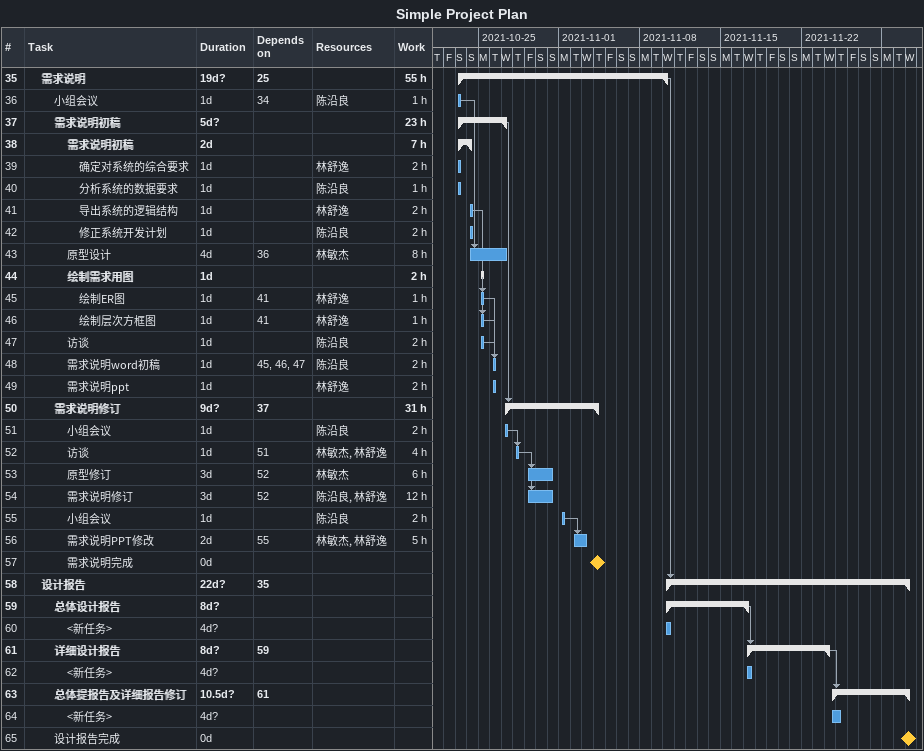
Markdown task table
Simple Project Plan

| ID | Level | Task | Duration | Start | Finish | Predecessors | Resources | Work (h) |
|---|---|---|---|---|---|---|---|---|
| 35 | 2 | **需求说明** | 19d? | 2021-10-23 | 2021-11-10 | 25 |  | 55 |
| 36 | 3 | 小组会议 | 1d | 2021-10-23 | 2021-10-23 | 34 | 陈沿良 | 1 |
| 37 | 3 | **需求说明初稿** | 5d? | 2021-10-23 | 2021-10-27 |  |  | 23 |
| 38 | 4 | **需求说明初稿** | 2d | 2021-10-23 | 2021-10-24 |  |  | 7 |
| 39 | 5 | 确定对系统的综合要求 | 1d | 2021-10-23 | 2021-10-23 |  | 林舒逸 | 2 |
| 40 | 5 | 分析系统的数据要求 | 1d | 2021-10-23 | 2021-10-23 |  | 陈沿良 | 1 |
| 41 | 5 | 导出系统的逻辑结构 | 1d | 2021-10-24 | 2021-10-24 |  | 林舒逸 | 2 |
| 42 | 5 | 修正系统开发计划 | 1d | 2021-10-24 | 2021-10-24 |  | 陈沿良 | 2 |
| 43 | 4 | 原型设计 | 4d | 2021-10-24 | 2021-10-27 | 36 | 林敏杰 | 8 |
| 44 | 4 | **绘制需求用图** | 1d | 2021-10-25 | 2021-10-25 |  |  | 2 |
| 45 | 5 | 绘制ER图 | 1d | 2021-10-25 | 2021-10-25 | 41 | 林舒逸 | 1 |
| 46 | 5 | 绘制层次方框图 | 1d | 2021-10-25 | 2021-10-25 | 41 | 林舒逸 | 1 |
| 47 | 4 | 访谈 | 1d | 2021-10-25 | 2021-10-25 |  | 陈沿良 | 2 |
| 48 | 4 | 需求说明word初稿 | 1d | 2021-10-26 | 2021-10-26 | 45, 46, 47 | 陈沿良 | 2 |
| 49 | 4 | 需求说明ppt | 1d | 2021-10-26 | 2021-10-26 |  | 林舒逸 | 2 |
| 50 | 3 | **需求说明修订** | 9d? | 2021-10-27 | 2021-11-04 | 37 |  | 31 |
| 51 | 4 | 小组会议 | 1d | 2021-10-27 | 2021-10-27 |  | 陈沿良 | 2 |
| 52 | 4 | 访谈 | 1d | 2021-10-28 | 2021-10-28 | 51 | 林敏杰, 林舒逸 | 4 |
| 53 | 4 | 原型修订 | 3d | 2021-10-29 | 2021-10-31 | 52 | 林敏杰 | 6 |
| 54 | 4 | 需求说明修订 | 3d | 2021-10-29 | 2021-10-31 | 52 | 陈沿良, 林舒逸 | 12 |
| 55 | 4 | 小组会议 | 1d | 2021-11-01 | 2021-11-01 |  | 陈沿良 | 2 |
| 56 | 4 | 需求说明PPT修改 | 2d | 2021-11-02 | 2021-11-03 | 55 | 林敏杰, 林舒逸 | 5 |
| 57 | 4 | 需求说明完成 | 0d | 2021-11-04 | 2021-11-04 |  |  |  |
| 58 | 2 | **设计报告** | 22d? | 2021-11-10 | 2021-12-01 | 35 |  |  |
| 59 | 3 | **总体设计报告** | 8d? | 2021-11-10 | 2021-11-17 |  |  |  |
| 60 | 4 | <新任务> | 4d? | 2021-11-10 | 2021-11-10 |  |  |  |
| 61 | 3 | **详细设计报告** | 8d? | 2021-11-17 | 2021-11-24 | 59 |  |  |
| 62 | 4 | <新任务> | 4d? | 2021-11-17 | 2021-11-17 |  |  |  |
| 63 | 3 | **总体提报告及详细报告修订** | 10.5d? | 2021-11-24 | 2021-12-01 | 61 |  |  |
| 64 | 4 | <新任务> | 4d? | 2021-11-24 | 2021-11-25 |  |  |  |
| 65 | 3 | 设计报告完成 | 0d | 2021-12-01 | 2021-12-01 |  |  |  |
